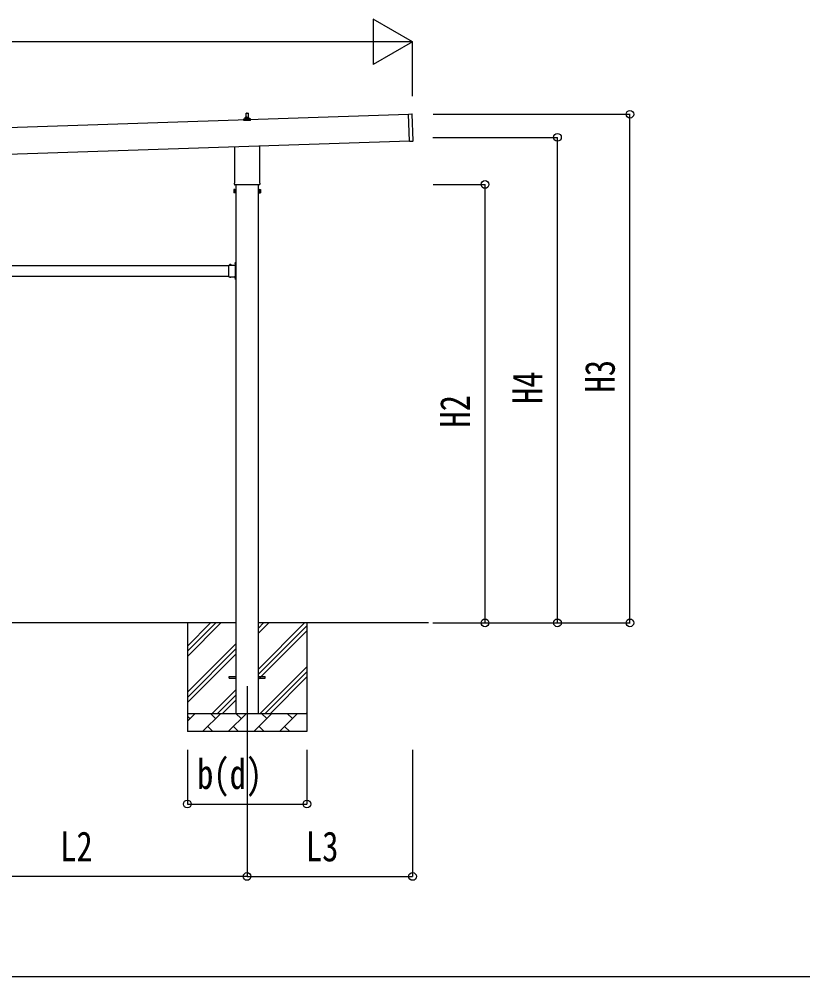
# Model space of a CAD drawing. Units: millimetres, scale not verified. Extents: x -21025 to 21025, y -14850 to 14850.
# Drawn here: x 1651 to 6016, y -5719 to -433 of the extents above; entities that cross this region are included whole.
import ezdxf
from ezdxf.enums import TextEntityAlignment as Align

# ---------------------------------------------------------------- set-up
doc = ezdxf.new("R2010")
doc.units = ezdxf.units.MM
doc.header["$LTSCALE"] = 60
for name, color, linetype in [('0-3_YKK_11', 7, 'Continuous'), ('0-4_YKK_12', 2, 'Continuous'), ('0-5_YKK_13', 4, 'Continuous'), ('0-6_YKK_A1', 4, 'Continuous'), ('0-7_YKK_D', 6, 'Continuous')]:
    doc.layers.add(name, color=color, linetype=linetype)
doc.styles.add('ＭＳ ゴシック', font='')
doc.styles.get('ＭＳ ゴシック').set_extended_font_data('MS Gothic')

msp = doc.modelspace()

# ---------------------------------------------------------------- linework, layer by layer
at = {"layer": '0-3_YKK_11'}
msp.add_line((6016.17, -5719), (-15285.61, -5719), dxfattribs=at)
at = {"layer": '0-4_YKK_12'}
msp.add_line((2909.82, -4115), (2909.82, -4615), dxfattribs=at)
at = {"layer": '0-5_YKK_13'}
for p, q in [((2905.54, -951.24), (2914.09, -951.24)), ((2891.57, -991.24), (2891.57, -983.53)), ((2928.07, -991.24), (2891.57, -991.24)), ((2891.95, -982.74), (2927.68, -982.74)), ((2892.33, -982.55), (2899.05, -980.92)), ((2899.43, -980.74), (2920.2, -980.74)), ((2899.82, -979.95), (2899.82, -975.74)), ((2900.82, -975.74), (2918.82, -975.74)), ((2903.82, -975.74), (2904.54, -952.21)), ((2915.09, -952.21), (2915.82, -975.74)), ((2919.82, -979.95), (2919.82, -975.74)), ((2927.3, -982.55), (2920.58, -980.92)), ((2928.07, -991.24), (2928.07, -983.53)), ((3800.62, -956.7), (3819.61, -956.06)), ((3805.62, -1106.61), (3800.62, -956.7)), ((3825.57, -1104.95), (3820.64, -957.03)), ((3805.62, -1106.61), (3824.6, -1105.98)), ((2841.52, -1335.23), (2841.52, -1135.86)), ((2978.12, -1131.3), (2978.12, -1335.23)), ((2835.82, -1373.5), (2836.58, -1372.19)), ((2835.82, -1373.5), (2835.82, -1390.5)), ((2839.82, -1344), (2839.82, -1338.5)), ((2977.75, -1347.5), (2841.88, -1347.5)), ((2979.82, -1338.5), (2979.82, -1344)), ((2983.82, -1373.5), (2983.06, -1372.19)), ((2983.82, -1373.5), (2983.82, -1390.5)), ((2835.82, -1390.5), (2836.58, -1391.81)), ((2842.82, -1377.09), (2836.58, -1377.09)), ((2842.82, -1386.91), (2836.58, -1386.91)), ((2842.82, -1391.81), (2836.58, -1391.81)), ((2845.32, -1391.2), (2842.82, -1391.2)), ((2974.32, -1391.2), (2976.82, -1391.2)), ((2976.82, -1377.09), (2983.06, -1377.09)), ((2976.82, -1386.91), (2983.06, -1386.91)), ((2976.82, -1391.81), (2983.06, -1391.81)), ((2983.82, -1390.5), (2983.06, -1391.81)), ((2809.32, -1800.29), (2809.32, -1789.9)), ((2809.32, -1789.9), (2845.72, -1789.9)), ((2812.58, -1789.04), (2812.58, -1789.2)), ((2813.28, -1789.9), (2821.35, -1789.9)), ((2816.19, -1789.9), (2814.87, -1787.24)), ((2818.44, -1789.9), (2819.77, -1787.24)), ((2822.05, -1789.04), (2822.05, -1789.2)), ((2841.62, -1782), (2847.32, -1782)), ((2845.32, -1791.5), (2842.32, -1791.5)), ((2845.72, -1780.87), (2843.06, -1779.55)), ((2845.72, -1783.13), (2843.06, -1784.45)), ((2844.85, -1777.27), (2845.02, -1777.27)), ((2844.85, -1786.74), (2845.02, -1786.74)), ((2845.32, -1800.29), (2845.32, -1793.5)), ((2845.72, -1774.5), (2847.32, -1774.5)), ((2845.72, -1791.46), (2845.72, -1774.5)), ((2845.72, -1777.97), (2845.72, -1786.04)), ((2847.32, -1779), (2845.72, -1779)), ((2845.72, -1780), (2847.32, -1780)), ((2845.72, -1784), (2847.32, -1784)), ((2847.32, -1785), (2845.72, -1785)), ((2809.32, -1842.29), (2809.32, -1801.71)), ((2809.32, -1854.1), (2809.32, -1843.71)), ((2845.32, -1842.29), (2845.32, -1801.71)), ((2845.32, -1850.5), (2845.32, -1843.71)), ((2809.32, -1854.1), (2845.72, -1854.1)), ((2812.58, -1854.96), (2812.58, -1854.8)), ((2813.28, -1854.1), (2821.35, -1854.1)), ((2816.19, -1854.1), (2814.87, -1856.76)), ((2818.44, -1854.1), (2819.77, -1856.76)), ((2822.05, -1854.96), (2822.05, -1854.8)), ((2842.32, -1852.5), (2845.32, -1852.5)), ((2845.72, -1860.87), (2843.06, -1859.55)), ((2845.72, -1863.13), (2843.06, -1864.45)), ((2844.85, -1857.27), (2845.02, -1857.27)), ((2844.85, -1866.74), (2845.02, -1866.74)), ((2845.72, -1869.5), (2845.72, -1852.54)), ((2845.72, -1857.97), (2845.72, -1866.04)), ((2845.72, -1860), (2847.32, -1860)), ((2845.72, -1864), (2847.32, -1864)), ((2845.72, -1869.5), (2847.32, -1869.5)), ((2809.82, -4060.5), (2847.32, -4060.5)), ((2809.82, -4069.5), (2809.82, -4060.5)), ((2809.82, -4069.5), (2847.32, -4069.5)), ((2972.32, -4060.5), (3009.82, -4060.5)), ((2972.32, -4069.5), (3009.82, -4069.5)), ((3009.82, -4069.5), (3009.82, -4060.5))]:
    msp.add_line(p, q, dxfattribs=at)
for points in [[(2842.82, -1391.81), (2842.82, -1372.19), (2836.58, -1372.19)], [(2842.82, -1391.2), (2842.82, -1372.8), (2845.32, -1372.8)], [(2976.82, -1391.2), (2976.82, -1372.8), (2974.32, -1372.8)], [(2976.82, -1391.81), (2976.82, -1372.19), (2983.06, -1372.19)], [(2845.32, -1793.5), (2842.32, -1793.5), (2842.32, -1789.9)], [(2847.32, -1789.5), (2847.32, -1783.5), (2847.32, -1780.5), (2847.32, -1774.5)], [(2845.32, -1850.5), (2842.32, -1850.5), (2842.32, -1854.1)], [(2847.32, -1869.5), (2847.32, -1863.5), (2847.32, -1860.5), (2847.32, -1854.5)]]:
    msp.add_lwpolyline(points, dxfattribs=at)
for points in [[(2845.32, -1392.5), (2845.32, -1371.5), (2847.32, -1371.5), (2847.32, -1392.5)], [(2974.32, -1392.5), (2974.32, -1371.5), (2972.32, -1371.5), (2972.32, -1392.5)]]:
    msp.add_lwpolyline(points, close=True, dxfattribs=at)
for centre, radius, start, end in [((2905.54, -952.24), 1, 90, 178.60509), ((2914.09, -952.24), 1, 1.39491, 90), ((2892.57, -983.53), 1, 103.62699, 180), ((2898.82, -979.95), 1, 283.62699, 0), ((2903.9, -976.37), 4.13, 90, 171.17633), ((2900.82, -976.74), 1, 90, 180), ((2913.15, -975.74), 4.83, 133.60282, 180), ((2906.48, -975.74), 4.83, 0, 46.39718), ((2915.73, -976.37), 4.13, 8.82367, 90), ((2918.82, -976.74), 1, 0, 90), ((2920.82, -979.95), 1, 180, 256.37301), ((2927.07, -983.53), 1, 0, 76.37301), ((3819.64, -957.06), 1, 1.90915, 91.90915), ((3824.57, -1104.98), 1, 271.90915, 1.90915), ((2840.16, -1374.64), 4.34, 145.61575, 214.38425), ((2843.82, -1338.5), 4, 125.09963, 180), ((2843.82, -1344), 4, 180, 194.47751), ((2843.82, -1344), 4, 194.47751, 241.04498), ((2975.82, -1344), 4, 298.95502, 345.52249), ((2975.82, -1338.5), 4, 0, 54.90037), ((2975.82, -1344), 4, 345.52249, 0), ((2979.47, -1374.64), 4.34, 325.61575, 34.38425), ((2852.06, -1382), 16.24, 162.41205, 197.58795), ((2840.16, -1389.36), 4.34, 145.61575, 214.38425), ((2967.58, -1382), 16.24, 342.41205, 17.58795), ((2979.47, -1389.36), 4.34, 325.61575, 34.38425), ((2813.44, -1789.04), 0.862, 129.12355, 180), ((2813.28, -1789.2), 0.7, 180, 270), ((2817.32, -1793.8), 7, 90, 129.12355), ((2817.32, -1793.8), 7, 50.87645, 90), ((2821.35, -1789.2), 0.7, 270, 0), ((2821.19, -1789.04), 0.862, 0, 50.87645), ((2849.62, -1782), 7, 140.87645, 180), ((2849.62, -1782), 7, 180, 219.12355), ((2844.85, -1778.13), 0.862, 90, 140.87645), ((2844.85, -1785.87), 0.862, 219.12355, 270), ((2845.02, -1777.97), 0.7, 0, 90), ((2845.02, -1786.04), 0.7, 270, 0), ((2845.32, -1789.5), 2, 270, 0), ((2808.62, -1801), 1, 314.427, 45.573), ((2808.62, -1843), 1, 314.427, 45.573), ((2846.02, -1801), 1, 134.427, 225.573), ((2846.02, -1843), 1, 134.427, 225.573), ((2813.28, -1854.8), 0.7, 90, 180), ((2813.44, -1854.96), 0.862, 180, 230.87645), ((2817.32, -1850.2), 7, 230.87645, 270), ((2817.32, -1850.2), 7, 270, 309.12355), ((2821.35, -1854.8), 0.7, 0, 90), ((2821.19, -1854.96), 0.862, 309.12355, 0), ((2849.62, -1862), 7, 140.87645, 180), ((2849.62, -1862), 7, 180, 219.12355), ((2844.85, -1858.13), 0.862, 90, 140.87645), ((2844.85, -1865.87), 0.862, 219.12355, 270), ((2845.02, -1857.97), 0.7, 0, 90), ((2845.02, -1866.04), 0.7, 270, 0), ((2845.32, -1854.5), 2, 0, 90)]:
    msp.add_arc(centre, radius, start, end, dxfattribs=at)
at = {"layer": '0-6_YKK_A1'}
for p, q in [((3800.69, -958.83), (-1591.32, -1138.54)), ((-1586.49, -1283.46), (3805.52, -1103.72)), ((2847.32, -1347.5), (2847.32, -4265)), ((2972.32, -4265), (2972.32, -1347.5)), ((1210.32, -1792), (2809.32, -1792)), ((1210.32, -1852), (2809.32, -1852)), ((2842.32, -1852), (2846.82, -1852)), ((2847.32, -3765), (1172.32, -3765)), ((2579.82, -3765), (2579.82, -4365)), ((2579.82, -3950.05), (2764.87, -3765)), ((2579.82, -3921.77), (2736.58, -3765)), ((2579.82, -3893.48), (2708.3, -3765)), ((3910.7, -3765), (2972.32, -3765)), ((2972.32, -4020.1), (3227.41, -3765)), ((2972.32, -3822.11), (3029.43, -3765)), ((2972.32, -3793.82), (3001.14, -3765)), ((2972.32, -4048.38), (3239.82, -3780.88)), ((3239.82, -3765), (3239.82, -4365)), ((2972.32, -4076.67), (3239.82, -3809.17)), ((2579.82, -4148.04), (2847.32, -3880.54)), ((2579.82, -4176.32), (2847.32, -3908.82)), ((2579.82, -4204.61), (2847.32, -3937.11)), ((2981.97, -4265), (3239.82, -4007.16)), ((3010.26, -4265), (3239.82, -4035.44)), ((3038.54, -4265), (3239.82, -4063.73)), ((2717.41, -4265), (2847.32, -4135.1)), ((2745.7, -4265), (2847.32, -4163.38)), ((2773.98, -4265), (2847.32, -4191.67)), ((2579.82, -4265), (3239.82, -4265)), ((2579.82, -4307.89), (2622.71, -4265)), ((2594.16, -4293.55), (2579.82, -4279.21)), ((2664.13, -4365), (2764.13, -4265)), ((2735.58, -4293.55), (2707.02, -4265)), ((2805.55, -4365), (2905.55, -4265)), ((2877, -4293.55), (2848.45, -4265)), ((2946.97, -4365), (3046.97, -4265)), ((3018.42, -4293.55), (2989.87, -4265)), ((3088.39, -4365), (3188.39, -4265)), ((3159.84, -4293.55), (3131.29, -4265)), ((3236.53, -4265), (3239.82, -4261.72)), ((3239.82, -4365), (2579.82, -4365)), ((2692.68, -4336.45), (2721.24, -4365)), ((2834.11, -4336.45), (2862.66, -4365)), ((2975.53, -4336.45), (3004.08, -4365)), ((3116.95, -4336.45), (3145.5, -4365))]:
    msp.add_line(p, q, dxfattribs=at)
msp.add_lwpolyline([(2842.32, -1792), (2846.82, -1792), (2846.82, -1852)], dxfattribs=at)
at = {"layer": '0-7_YKK_D'}
for p, q in [((3823, -557.55), (3606.49, -432.55)), ((3606.49, -432.55), (3606.49, -682.55)), ((3573, -557.55), (-1358.79, -557.55)), ((3823, -557.55), (3389.98, -557.55)), ((3823, -557.55), (3606.49, -682.55)), ((3823, -857.55), (3823, -556.55)), ((3936.84, -957.55), (5024, -957.55)), ((5023, -3765), (5023, -957.55)), ((3935, -1085), (4624, -1085)), ((4623, -3765), (4623, -1085)), ((3936.84, -1345), (4224, -1345)), ((4223, -3765), (4223, -1345)), ((3935, -3765), (4624, -3765)), ((3936.84, -3765), (4224, -3765)), ((3936.84, -3765), (5024, -3765)), ((2579.82, -4465), (2579.82, -4766)), ((2909.82, -4465), (2909.82, -5166)), ((2909.82, -4465), (2909.82, -5166)), ((3239.82, -4465), (3239.82, -4766)), ((3823, -4465), (3823, -5166)), ((2579.82, -4765), (3239.82, -4765)), ((2909.82, -5165), (1109.82, -5165)), ((2909.82, -5165), (3823, -5165))]:
    msp.add_line(p, q, dxfattribs=at)
for centre in [(5023, -957.55), (4623, -1085), (4223, -1345), (4223, -3765), (4623, -3765), (5023, -3765), (2579.82, -4765), (3239.82, -4765), (2909.82, -5165), (2909.82, -5165), (3823, -5165)]:
    msp.add_circle(centre, 21.25, dxfattribs=at)

# ---------------------------------------------------------------- texts
at = {"layer": '0-7_YKK_D', "style": 'ＭＳ ゴシック', "width": 0.8}
for s, p in [('H3', (4989, -2493.28)), ('H4', (4589, -2557)), ('H2', (4189, -2687))]:
    msp.add_text(s, height=165, rotation=90, dxfattribs=at).set_placement(p, align=Align.BOTTOM_LEFT)
for s, p in [('b(d)', (2633.82, -4731)), ('L2', (1877.82, -5131)), ('L3', (3234.41, -5131))]:
    msp.add_text(s, height=165, dxfattribs=at).set_placement(p, align=Align.BOTTOM_LEFT)

doc.saveas('drawing.dxf')
